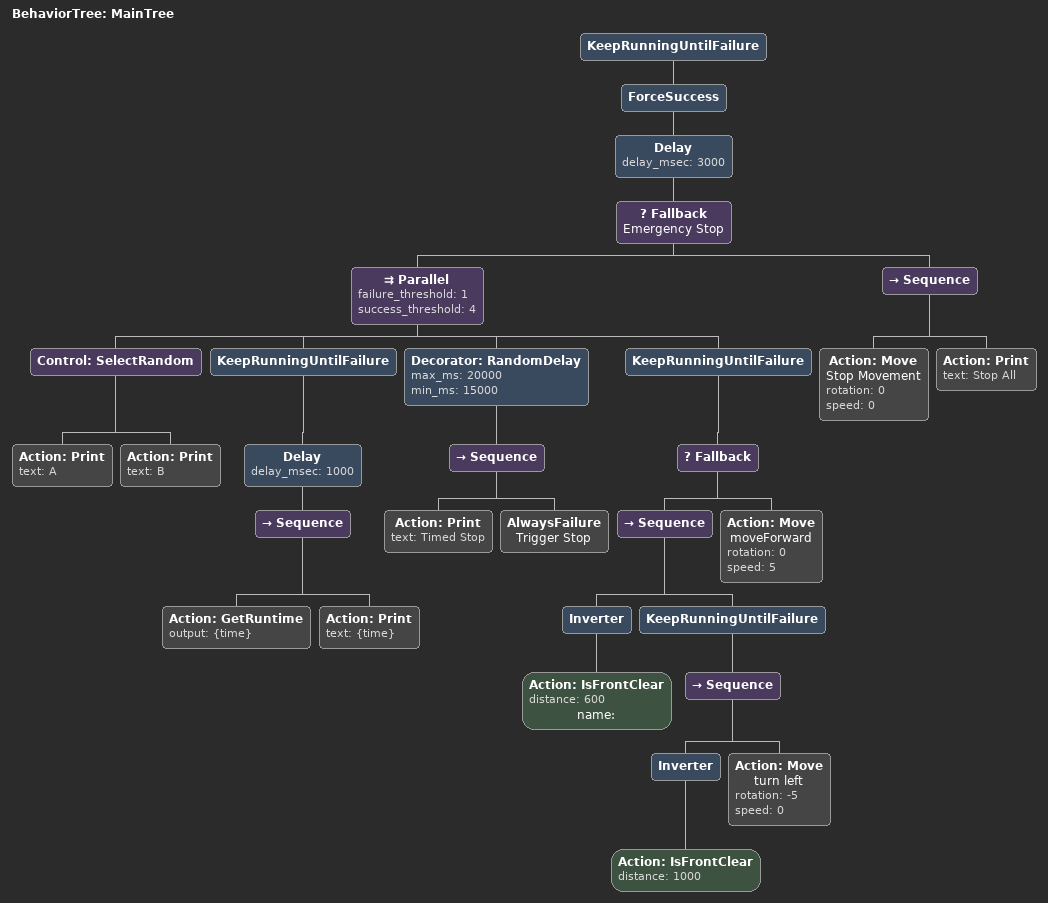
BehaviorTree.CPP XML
<?xml version="1.0"?>
<root main_tree_to_execute="MainTree">
    <BehaviorTree ID="MainTree">
        <KeepRunningUntilFailure>
            <ForceSuccess>
                <Delay delay_msec="3000">
                    <Fallback name="Emergency Stop">
                        <Parallel failure_threshold="1" success_threshold="4">
                            <Control ID="SelectRandom">
                                <Action ID="Print" text="A"/>
                                <Action ID="Print" text="B"/>
                            </Control>
                            <KeepRunningUntilFailure>
                                <Delay delay_msec="1000">
                                    <Sequence>
                                        <Action ID="GetRuntime" output="{time}"/>
                                        <Action ID="Print" text="{time}"/>
                                    </Sequence>
                                </Delay>
                            </KeepRunningUntilFailure>
                            <Decorator ID="RandomDelay" max_ms="20000" min_ms="15000">
                                <Sequence>
                                    <Action ID="Print" text="Timed Stop"/>
                                    <AlwaysFailure name="Trigger Stop"/>
                                </Sequence>
                            </Decorator>
                            <KeepRunningUntilFailure>
                                <Fallback>
                                    <Sequence>
                                        <Inverter>
                                            <Action ID="IsFrontClear" distance="600" name=""/>
                                        </Inverter>
                                        <KeepRunningUntilFailure>
                                            <Sequence>
                                                <Inverter>
                                                    <Action ID="IsFrontClear" distance="1000"/>
                                                </Inverter>
                                                <Action ID="Move" name="turn left" rotation="-5" speed="0"/>
                                            </Sequence>
                                        </KeepRunningUntilFailure>
                                    </Sequence>
                                    <Action ID="Move" name="moveForward" rotation="0" speed="5"/>
                                </Fallback>
                            </KeepRunningUntilFailure>
                        </Parallel>
                        <Sequence>
                            <Action ID="Move" name="Stop Movement" rotation="0" speed="0"/>
                            <Action ID="Print" text="Stop All"/>
                        </Sequence>
                    </Fallback>
                </Delay>
            </ForceSuccess>
        </KeepRunningUntilFailure>
    </BehaviorTree>
</root>
